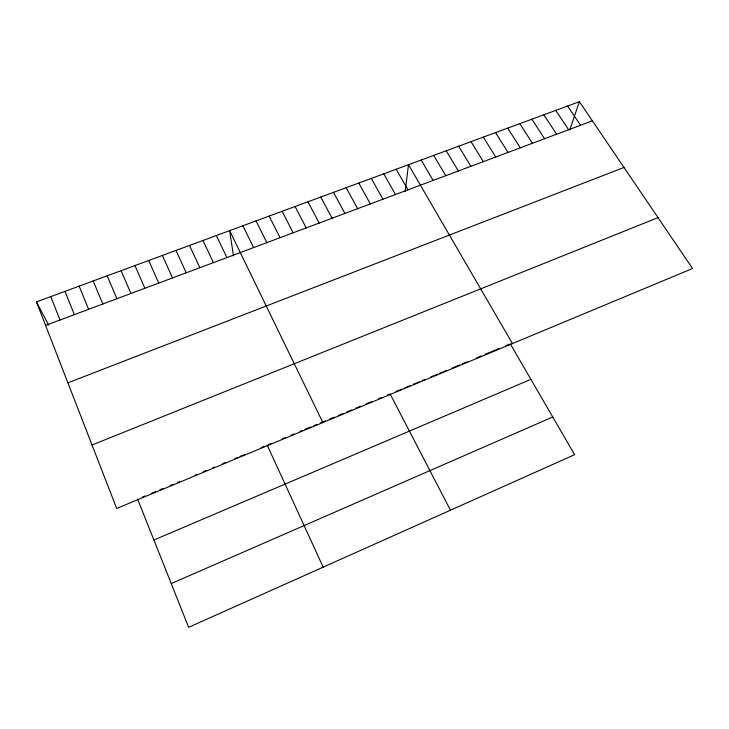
<?xml version="1.0" encoding="UTF-8"?>
<svg xmlns="http://www.w3.org/2000/svg" width="729" height="729" viewBox="0 0 729 729"><rect width="100%" height="100%" fill="white"/><g stroke="black" fill="none" stroke-linecap="round" stroke-linejoin="round"><path stroke-width="1.09" d="M405.169 191.645L408.495 164.699L512.469 343.559M569.805 129.771L579.391 101.686L692.55 268.527L116.676 508.459L36.45 301.888L579.391 101.686M171.242 583.592L552.746 416.988M153.901 540.025L530.885 379.335M142.355 497.123L145.199 495.939M151.304 493.396L155.505 491.647M159.687 489.906L162.831 488.594M170.139 485.55L173.265 484.247M177.42 482.516L179.498 481.65M195.026 475.18L197.085 474.324M203.273 471.754L206.343 470.469M212.504 467.909L214.554 467.052M222.728 463.653L225.78 462.377M234.929 458.568L237.973 457.293M240.005 456.454L245.062 454.349M261.173 447.633L264.18 446.385M268.19 444.708L271.188 443.46M282.159 438.894L285.148 437.646M291.099 435.167L294.079 433.928M300.002 431.459L301.979 430.639M304.941 429.408L310.846 426.948M313.789 425.718L316.732 424.497M320.66 422.856L325.544 420.824M329.453 419.193L334.319 417.17M338.21 415.548L343.058 413.525M346.94 411.912L351.77 409.898M355.643 408.286L360.454 406.281M366.222 403.884L371.981 401.488M378.67 398.699L381.54 397.505M387.254 395.118L390.106 393.933L450.458 510.209M395.975 391.491L398.909 390.27M399.875 389.86L401.825 389.049M404.75 387.837L407.666 386.616M408.641 386.215L410.582 385.404M413.489 384.192L416.396 382.98M417.362 382.579L419.293 381.777M422.2 380.565L425.098 379.362M430.875 376.957L433.764 375.754M434.721 375.353L437.6 374.15M439.514 373.357L442.394 372.154M443.35 371.754L446.212 370.56M451.944 368.181L459.562 365.001M462.405 363.817L467.152 361.848M476.602 357.912L481.313 355.943M485.077 354.376L498.773 348.672M506.117 345.61L509.261 344.307M92.027 445L658.014 217.616M67.888 382.843L623.997 167.451M45.59 325.416L592.395 120.85M567.609 106.033L580.53 125.288M555.753 110.407L568.611 129.753M543.843 114.799L556.619 134.236M531.86 119.21L544.572 138.747M519.823 123.657L532.452 143.276M507.721 128.113L520.278 147.832M495.547 132.605L508.031 152.416M483.318 137.116L495.72 157.017M471.016 141.654L483.336 161.656M458.641 146.21L470.888 166.312M446.212 150.794L458.368 170.996M433.709 155.405L445.784 175.698M421.134 160.043L433.135 180.437M510.309 343.869L574.616 454.677L188.647 627.314L137.608 499.101M396.166 169.246L407.994 189.841M383.764 173.821L395.51 194.506M371.298 178.423L382.962 199.208M358.768 183.043L370.341 203.929M346.166 187.69L357.657 208.676M333.499 192.356L344.899 213.442M320.76 197.058L332.069 218.244M307.957 201.778L319.174 223.065M36.45 301.888L48.606 325.098M295.081 206.526L306.207 227.922M282.141 211.301L293.167 232.797M269.119 216.094L280.064 237.7M256.034 220.923L266.878 242.629M242.875 225.771L253.628 247.587M322.847 422.556L229.644 230.656L233.48 255.906M216.34 235.558L226.892 257.592M202.963 240.488L213.415 262.631M189.513 245.454L199.855 267.707M267.197 445.127L323.175 567.144M175.981 250.439L186.232 272.801M162.385 255.451L172.518 277.931M148.707 260.499L158.74 283.089M134.947 265.575L144.871 288.274M121.114 270.669L130.928 293.495M107.199 275.799L116.913 298.735M93.212 280.957L102.807 304.011M79.142 286.151L88.628 309.315M64.99 291.363L74.367 314.655M50.766 296.612L60.015 320.022"/></g></svg>
